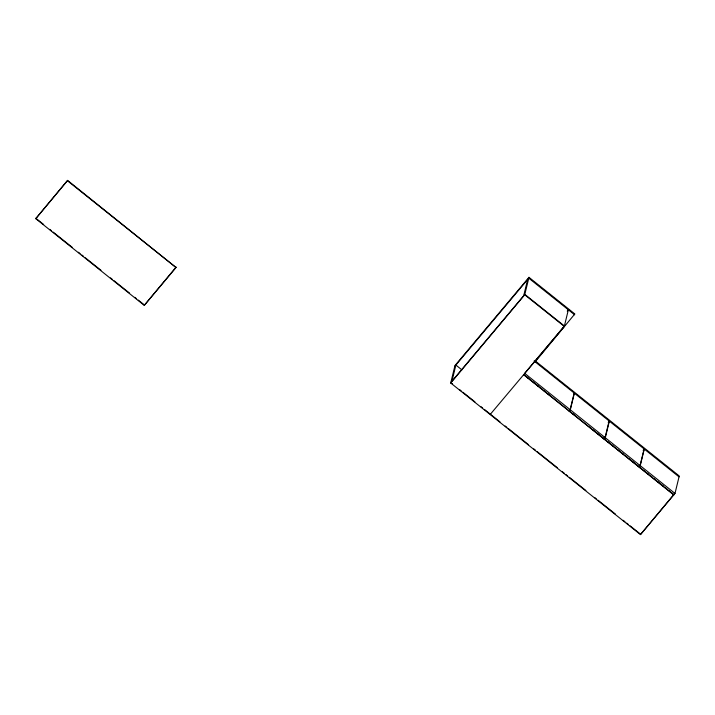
<?xml version="1.0" encoding="UTF-8"?>
<svg xmlns="http://www.w3.org/2000/svg" width="715" height="715" viewBox="0 0 715 715"><rect width="100%" height="100%" fill="white"/><g stroke="black" fill="none" stroke-linecap="round" stroke-linejoin="round"><path stroke-width="1.07" d="M35.75 218.674L67.612 180.395L176.024 267.508L144.26 305.368L35.75 218.674L67.612 180.395M144.26 305.368L176.122 267.088M672.127 493.1L673.762 494.905L640.461 534.606L450.718 383.008L454.972 365.553L528.975 277.331L574.824 313.965L535.151 361.853L535.356 361.012M451.934 381.265L455.875 365.061L461.899 369.878M490.401 414.217L564.296 326.415L568.353 309.792L567.245 311.114M523.711 295.688L527.661 279.494M450.718 383.008L524.712 294.786L528.975 277.331M523.702 374.517L673.762 494.905M570.15 409.668L524.989 373.588L523.88 374.91L569.042 410.991L570.15 409.668L574.19 393.098M609.109 421.001L605.069 437.571L603.961 438.894L569.194 411.116L570.302 409.793L574.342 393.214M644.108 448.957L640.068 465.537L638.96 466.859L604.193 439.082L604.693 437.008M604.193 439.082L605.301 437.759L609.341 421.18L608.233 422.502M535.169 360.861L679.25 475.975L674.996 493.439L673.888 494.762L639.112 466.984L640.22 465.662L644.269 449.083L643.151 450.405M640.461 534.606L673.861 494.485M454.767 366.384L528.769 278.171L574.619 314.797M524.56 373.498L564.403 325.995L524.819 294.366L450.816 382.588L452.541 383.964M524.712 294.786L564.296 326.415M534.096 361.004L679.036 476.86M570.302 409.793L605.069 437.571M605.301 437.759L640.068 465.537M640.22 465.662L674.996 493.439M526.303 376.599L528.045 377.985M529.779 379.37L531.513 380.755M533.247 382.15L534.99 383.535M536.724 384.92L538.458 386.306M540.191 387.691L541.934 389.076M543.668 390.47L546.269 392.544M548.003 393.938L549.746 395.324M568.836 410.58L570.57 411.965M572.313 413.35L574.047 414.736M589.669 427.221L591.403 428.607M593.137 429.992L594.88 431.386M596.614 432.772L606.159 440.395M607.893 441.781L609.636 443.175M611.37 444.56L613.104 445.945M614.837 447.331L616.58 448.716M618.314 450.11L620.048 451.496M621.782 452.881L623.516 454.266M625.259 455.652L626.992 457.037M628.726 458.431L634.804 463.284M636.538 464.67L638.272 466.055M640.014 467.44L641.748 468.834M643.482 470.22L645.216 471.605M646.959 472.99L648.693 474.376M650.427 475.761L652.16 477.155M653.903 478.541L655.637 479.926M657.371 481.311L663.449 486.164M665.182 487.558L666.916 488.944M668.659 490.329L670.393 491.714M459.423 389.469L461.148 390.837M462.864 392.213L474.912 401.839M480.936 406.656L482.661 408.033M484.377 409.4L499.955 421.841M505.156 426.006L506.899 427.391M508.633 428.777L528.591 444.73M533.801 448.895L535.535 450.28M537.278 451.666L557.235 467.619M562.446 471.775L564.18 473.16M565.914 474.546L567.656 475.94M569.39 477.325L585.88 490.499M594.558 497.434L596.292 498.82M598.035 500.205L615.392 514.076M623.203 520.323L624.937 521.709M626.68 523.094L628.413 524.479M630.147 525.865L640.56 534.185M67.505 180.815L176.024 267.508M35.848 218.254L43.669 224.492M49.746 229.354L51.48 230.739M53.214 232.125L72.313 247.381M78.391 252.243L80.125 253.628M81.859 255.014L83.601 256.399M85.335 257.784L100.958 270.27M110.512 277.903L112.246 279.288M113.98 280.673L129.603 293.159M134.813 297.324L136.556 298.709M138.29 300.094L144.367 304.947"/></g></svg>
